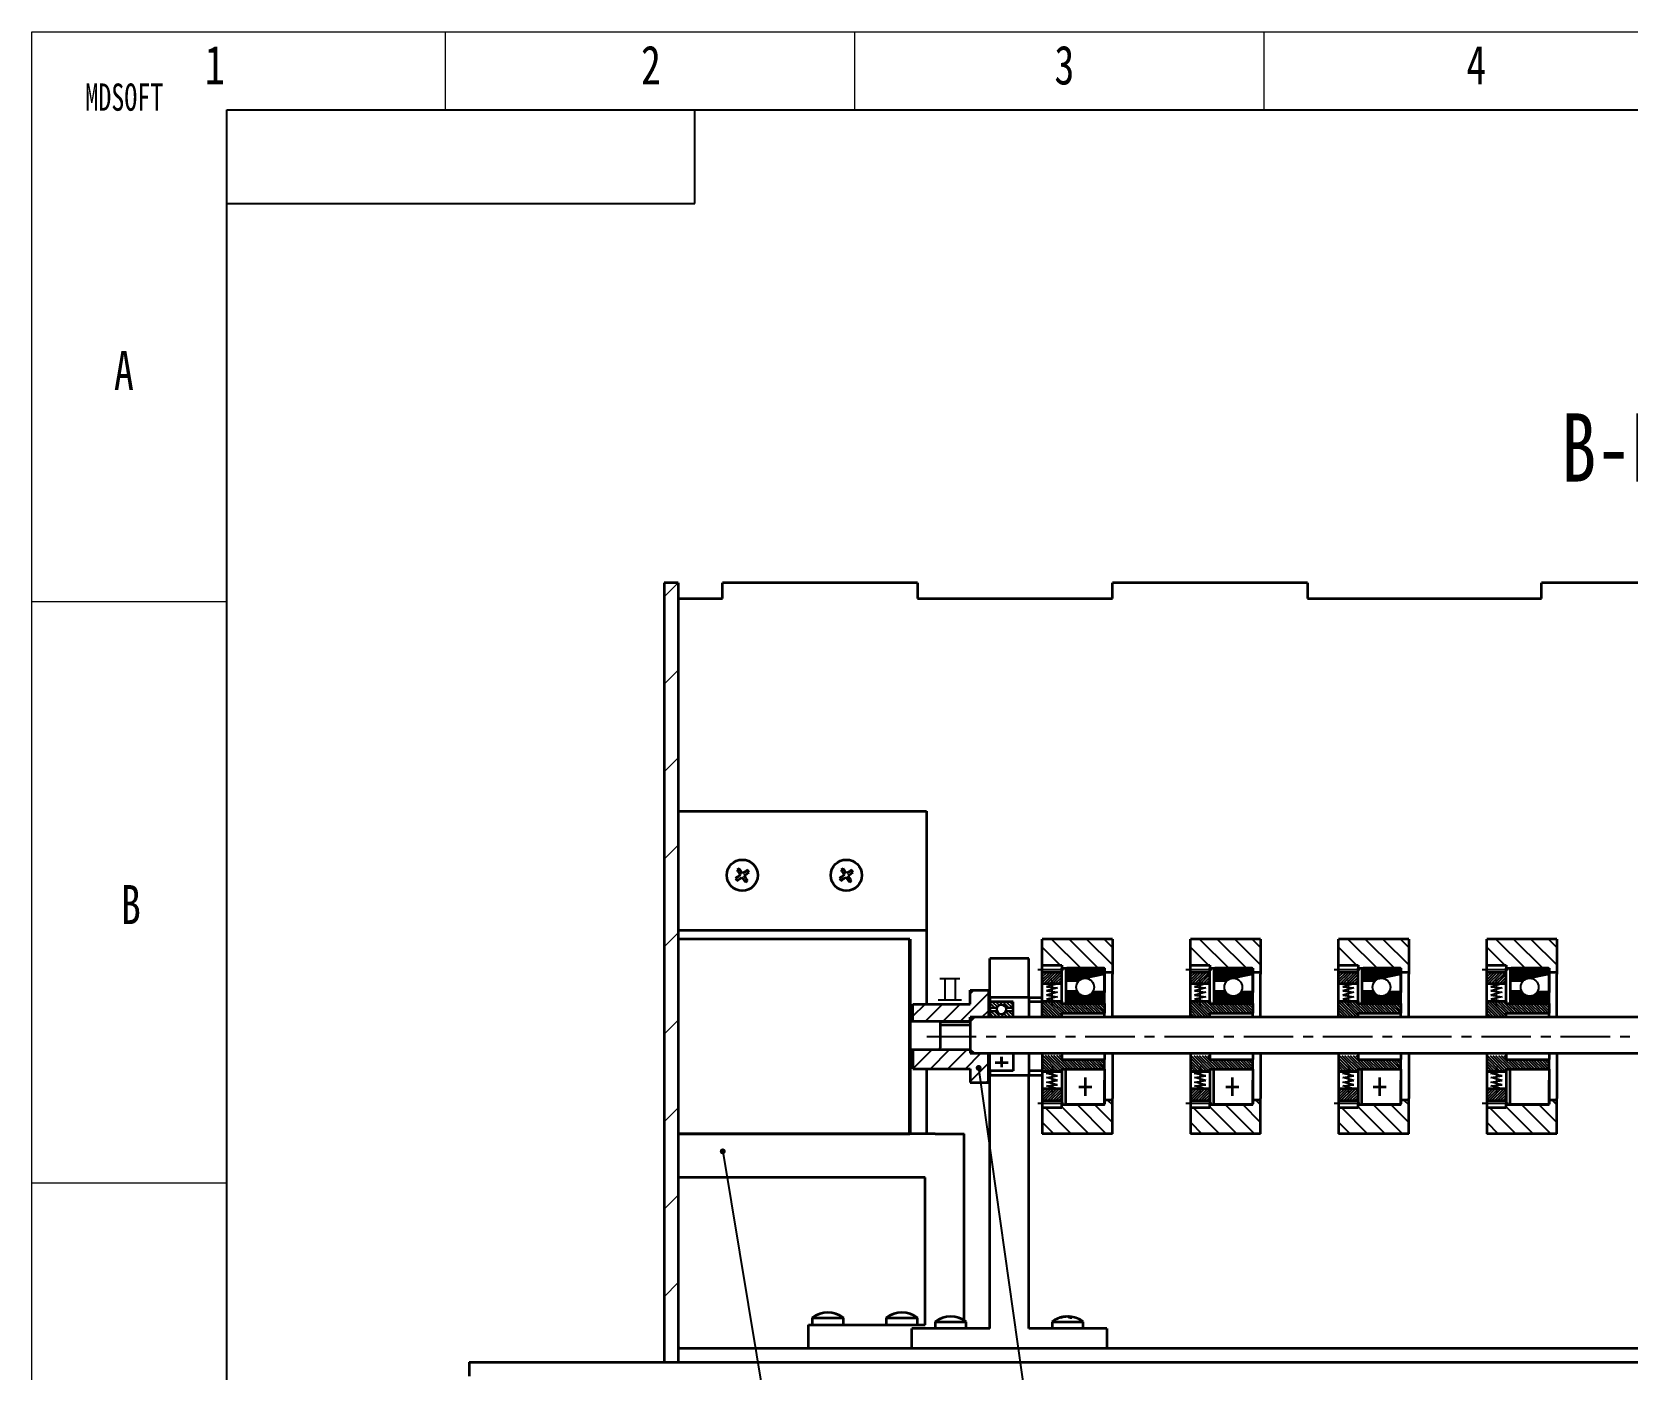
# Model space of a CAD drawing. Header units: millimetres. Extents: x 0 to 841, y 0 to 596.
# Drawn here: x 0 to 204.6, y 422.4 to 594 of the extents above; entities that cross this region are included whole.
import ezdxf

# ---------------------------------------------------------------- set-up
doc = ezdxf.new("R2010")
doc.units = ezdxf.units.MM
doc.linetypes.add('CENTER', pattern=[10.16, 6.35, -1.27, 1.27, -1.27])
for name, color, linetype, lineweight in [('中心线', 4, 'CENTER', 25), ('粗实线', 7, 'Continuous', 50), ('细实线', 9, 'Continuous', 25)]:
    doc.layers.add(name, color=color, linetype=linetype, lineweight=lineweight)
doc.styles.add('SLDTEXTSTYLE1', font='TXT', dxfattribs={"width": 0.75})
doc.styles.add('SLDTEXTSTYLE5', font='TXT', dxfattribs={"width": 0.7})
doc.dimstyles.new('ISO-25', dxfattribs={"dimtxt": 2.5, "dimasz": 2.5, "dimexe": 1.25, "dimexo": 0.625, "dimtad": 1, "dimtxsty": 'Standard', "dimcen": 2.5, "dimadec": 0, "dimazin": 0, "dimtfac": 1, "dimtmove": 0, "dimatfit": 3, "dimfxl": 1, "dimarcsym": 0})
pattern_1 = [(135, (-992.04489, -337.09384), (-0.179605122, -0.179605122), [])]
pattern_2 = [(45, (-992.04489, -337.09384), (-0.179605122, 0.179605122), [])]
pattern_3 = [(135, (-992.0449, -337.0938), (-1.122532, -1.122532), [])]
pattern_4 = [(135, (-973.0449, -337.09384), (-0.179605122, -0.179605122), [])]
pattern_5 = [(45, (-973.0449, -337.09384), (-0.179605122, 0.179605122), [])]
pattern_6 = [(135, (-973.0449, -337.0938), (-1.122532, -1.122532), [])]
pattern_7 = [(135, (-954.0449, -337.09384), (-0.179605122, -0.179605122), [])]
pattern_8 = [(45, (-954.0449, -337.09384), (-0.179605122, 0.179605122), [])]
pattern_9 = [(135, (-954.0449, -337.0938), (-1.122532, -1.122532), [])]
pattern_10 = [(135, (-935.0449, -337.09384), (-0.179605122, -0.179605122), [])]
pattern_11 = [(45, (-935.0449, -337.09384), (-0.179605122, 0.179605122), [])]
pattern_12 = [(135, (-935.0449, -337.0938), (-1.122532, -1.122532), [])]

msp = doc.modelspace()

# ---------------------------------------------------------------- hatches: boundary and pattern name
at = {"linetype": 'Continuous', "lineweight": 18}
h = msp.add_hatch(dxfattribs=at)
h.set_pattern_fill('ANSI31', scale=2.5, style=0)
h.set_pattern_definition([(45, (-164.268, -94.267), (-5.61266, 5.61266), [])])
h.paths.add_polyline_path([(82.87, 423.31), (82.87, 523.31), (81.07, 523.31), (81.07, 423.31)], flags=0)
h = msp.add_hatch()
h.set_pattern_fill('ANSI31', color=256, scale=0.5, angle=90)
h.set_pattern_definition(pattern_3)
h.paths.add_polyline_path([(137.57, 473.85), (137.57, 473.29), (138.57, 473.29), (138.57, 477.6), (129.57, 477.6), (129.57, 475.1), (129.57, 475.1), (129.57, 475.02), (129.57, 474.24), (132.07, 474.24), (132.07, 473.85)])
h = msp.add_hatch()
h.set_pattern_fill('ANSI31', color=256, scale=0.5, angle=90)
h.set_pattern_definition(pattern_6)
h.paths.add_polyline_path([(156.57, 473.85), (156.57, 473.29), (157.57, 473.29), (157.57, 477.6), (148.57, 477.6), (148.57, 475.1), (148.57, 475.1), (148.57, 475.02), (148.57, 474.24), (151.07, 474.24), (151.07, 473.85)])
h = msp.add_hatch()
h.set_pattern_fill('ANSI31', color=256, scale=0.5, angle=90)
h.set_pattern_definition(pattern_9)
h.paths.add_polyline_path([(175.57, 473.85), (175.57, 473.29), (176.57, 473.29), (176.57, 477.6), (167.57, 477.6), (167.57, 475.1), (167.57, 475.1), (167.57, 475.02), (167.57, 474.24), (170.07, 474.24), (170.07, 473.85)])
h = msp.add_hatch()
h.set_pattern_fill('ANSI31', color=256, scale=0.5, angle=90)
h.set_pattern_definition(pattern_12)
h.paths.add_polyline_path([(194.57, 473.85), (194.57, 473.29), (195.57, 473.29), (195.57, 477.6), (186.57, 477.6), (186.57, 475.1), (186.57, 475.1), (186.57, 475.02), (186.57, 474.24), (189.07, 474.24), (189.07, 473.85)])
h = msp.add_hatch()
h.set_pattern_fill('ANSI31', color=256, scale=0.08)
h.set_pattern_definition(pattern_2)
h.paths.add_polyline_path([(132.07, 473.36), (129.57, 473.36), (129.57, 472.15), (129.57, 471.84), (132.07, 471.84)])
h = msp.add_hatch()
h.set_pattern_fill('ANSI31', color=256, scale=0.04)
h.set_pattern_definition([(45, (-992.04489, -337.09384), (-0.089802561, 0.089802561), [])])
edge = h.paths.add_edge_path()
edge.add_line((137.57, 473.1), (137.57, 473.78))
edge.add_spline(control_points=[(137.57, 473.78), (137.57, 473.78), (137.57, 473.8), (137.55, 473.82), (137.54, 473.84), (137.52, 473.85), (137.5, 473.85), (137.49, 473.85)], knot_values=[0, 0, 0, 0, 0.174509, 0.389171, 0.603634, 0.817997, 1, 1, 1, 1], degree=3, periodic=0)
edge.add_line((137.49, 473.85), (132.72, 473.85))
edge.add_spline(control_points=[(132.72, 473.85), (132.71, 473.85), (132.68, 473.85), (132.64, 473.84), (132.6, 473.8), (132.58, 473.76), (132.57, 473.72), (132.57, 473.7), (132.57, 473.7)], knot_values=[0, 0, 0, 0, 0.099515, 0.314092, 0.52889, 0.743834, 0.958798, 1, 1, 1, 1], degree=3, periodic=0)
edge.add_line((132.57, 473.7), (132.57, 472.32))
edge.add_line((132.57, 472.32), (132.57, 472.18))
edge.add_line((132.57, 472.18), (134.21, 472.18))
edge.add_arc((135.07, 471.42), 1.15, 90.5134, 138.666, ccw=False)
edge.add_line((135.06, 472.57), (137.57, 473.1))
h.paths.add_polyline_path([(137.57, 470.72), (137.57, 470.87), (136.08, 470.87, -0.595095), (134.06, 470.87), (132.57, 470.87), (132.57, 469.34), (137.57, 469.34)])
h = msp.add_hatch()
h.set_pattern_fill('ANSI31', color=256, scale=0.08)
h.set_pattern_definition(pattern_5)
h.paths.add_polyline_path([(151.07, 473.36), (148.57, 473.36), (148.57, 472.15), (148.57, 471.84), (151.07, 471.84)])
h = msp.add_hatch()
h.set_pattern_fill('ANSI31', color=256, scale=0.04)
h.set_pattern_definition([(45, (-973.04489, -337.09384), (-0.089802561, 0.089802561), [])])
edge = h.paths.add_edge_path()
edge.add_line((156.57, 473.1), (156.57, 473.78))
edge.add_spline(control_points=[(156.57, 473.78), (156.57, 473.78), (156.57, 473.8), (156.55, 473.82), (156.54, 473.84), (156.52, 473.85), (156.5, 473.85), (156.49, 473.85)], knot_values=[0, 0, 0, 0, 0.174509, 0.389171, 0.603634, 0.817997, 1, 1, 1, 1], degree=3, periodic=0)
edge.add_line((156.49, 473.85), (151.72, 473.85))
edge.add_spline(control_points=[(151.72, 473.85), (151.71, 473.85), (151.68, 473.85), (151.64, 473.84), (151.6, 473.8), (151.58, 473.76), (151.57, 473.72), (151.57, 473.7), (151.57, 473.7)], knot_values=[0, 0, 0, 0, 0.099515, 0.314092, 0.52889, 0.743834, 0.958798, 1, 1, 1, 1], degree=3, periodic=0)
edge.add_line((151.57, 473.7), (151.57, 472.32))
edge.add_line((151.57, 472.32), (151.57, 472.18))
edge.add_line((151.57, 472.18), (153.21, 472.18))
edge.add_arc((154.07, 471.42), 1.15, 90.5134, 138.666, ccw=False)
edge.add_line((154.06, 472.57), (156.57, 473.1))
h.paths.add_polyline_path([(156.57, 470.72), (156.57, 470.87), (155.08, 470.87, -0.595095), (153.06, 470.87), (151.57, 470.87), (151.57, 469.34), (156.57, 469.34)])
h = msp.add_hatch()
h.set_pattern_fill('ANSI31', color=256, scale=0.08)
h.set_pattern_definition(pattern_8)
h.paths.add_polyline_path([(170.07, 473.36), (167.57, 473.36), (167.57, 472.15), (167.57, 471.84), (170.07, 471.84)])
h = msp.add_hatch()
h.set_pattern_fill('ANSI31', color=256, scale=0.04)
h.set_pattern_definition([(45, (-954.04489, -337.09384), (-0.089802561, 0.089802561), [])])
edge = h.paths.add_edge_path()
edge.add_line((175.57, 473.1), (175.57, 473.78))
edge.add_spline(control_points=[(175.57, 473.78), (175.57, 473.78), (175.57, 473.8), (175.55, 473.82), (175.54, 473.84), (175.52, 473.85), (175.5, 473.85), (175.49, 473.85)], knot_values=[0, 0, 0, 0, 0.174509, 0.389171, 0.603634, 0.817997, 1, 1, 1, 1], degree=3, periodic=0)
edge.add_line((175.49, 473.85), (170.72, 473.85))
edge.add_spline(control_points=[(170.72, 473.85), (170.71, 473.85), (170.68, 473.85), (170.64, 473.84), (170.6, 473.8), (170.58, 473.76), (170.57, 473.72), (170.57, 473.7), (170.57, 473.7)], knot_values=[0, 0, 0, 0, 0.099515, 0.314092, 0.52889, 0.743834, 0.958798, 1, 1, 1, 1], degree=3, periodic=0)
edge.add_line((170.57, 473.7), (170.57, 472.32))
edge.add_line((170.57, 472.32), (170.57, 472.18))
edge.add_line((170.57, 472.18), (172.21, 472.18))
edge.add_arc((173.07, 471.42), 1.15, 90.5134, 138.666, ccw=False)
edge.add_line((173.06, 472.57), (175.57, 473.1))
h.paths.add_polyline_path([(175.57, 470.72), (175.57, 470.87), (174.08, 470.87, -0.595095), (172.06, 470.87), (170.57, 470.87), (170.57, 469.34), (175.57, 469.34)])
h = msp.add_hatch()
h.set_pattern_fill('ANSI31', color=256, scale=0.08)
h.set_pattern_definition(pattern_11)
h.paths.add_polyline_path([(189.07, 473.36), (186.57, 473.36), (186.57, 472.15), (186.57, 471.84), (189.07, 471.84)])
h = msp.add_hatch()
h.set_pattern_fill('ANSI31', color=256, scale=0.04)
h.set_pattern_definition([(45, (-935.04489, -337.09384), (-0.089802561, 0.089802561), [])])
edge = h.paths.add_edge_path()
edge.add_line((194.57, 473.1), (194.57, 473.78))
edge.add_spline(control_points=[(194.57, 473.78), (194.57, 473.78), (194.57, 473.8), (194.55, 473.82), (194.54, 473.84), (194.52, 473.85), (194.5, 473.85), (194.49, 473.85)], knot_values=[0, 0, 0, 0, 0.174509, 0.389171, 0.603634, 0.817997, 1, 1, 1, 1], degree=3, periodic=0)
edge.add_line((194.49, 473.85), (189.72, 473.85))
edge.add_spline(control_points=[(189.72, 473.85), (189.71, 473.85), (189.68, 473.85), (189.64, 473.84), (189.6, 473.8), (189.58, 473.76), (189.57, 473.72), (189.57, 473.7), (189.57, 473.7)], knot_values=[0, 0, 0, 0, 0.099515, 0.314092, 0.52889, 0.743834, 0.958798, 1, 1, 1, 1], degree=3, periodic=0)
edge.add_line((189.57, 473.7), (189.57, 472.32))
edge.add_line((189.57, 472.32), (189.57, 472.18))
edge.add_line((189.57, 472.18), (191.21, 472.18))
edge.add_arc((192.07, 471.42), 1.15, 90.5134, 138.666, ccw=False)
edge.add_line((192.06, 472.57), (194.57, 473.1))
h.paths.add_polyline_path([(194.57, 470.72), (194.57, 470.87), (193.08, 470.87, -0.595095), (191.06, 470.87), (189.57, 470.87), (189.57, 469.34), (194.57, 469.34)])
at = {"linetype": 'Continuous', "lineweight": -3, "true_color": 0xffffff}
h = msp.add_hatch(dxfattribs=at)
h.set_pattern_fill('ANSI31', scale=0.5)
h.paths.add_polyline_path([(122.66, 471.04), (120.33, 471.04), (120.33, 469.26), (112.97, 469.26), (112.97, 467.07), (120.33, 467.07), (120.33, 467.57), (122.66, 467.57)])
h.paths.add_polyline_path([(122.66, 462.93), (120.33, 462.93), (120.33, 463.15), (120.33, 463.38), (112.97, 463.38), (112.97, 460.96), (120.33, 460.96), (120.33, 459.18), (122.66, 459.18)])
h = msp.add_hatch(dxfattribs=at)
h.set_pattern_fill('ANSI31', scale=0.1, angle=90)
h.paths.add_polyline_path([(125.83, 469.55), (122.83, 469.55), (122.83, 468.76), (123.76, 468.76, -0.707107), (124.89, 468.76), (125.83, 468.76)])
h.paths.add_polyline_path([(125.83, 468.36), (124.89, 468.36, -0.707107), (123.76, 468.36), (122.83, 468.36), (122.83, 467.57), (125.83, 467.57)])
h = msp.add_hatch()
h.set_pattern_fill('ANSI31', color=256, scale=0.08, angle=90)
h.set_pattern_definition(pattern_1)
h.paths.add_polyline_path([(129.57, 469.6), (129.57, 467.57), (132.07, 467.57), (132.07, 468.08), (137.57, 468.08), (137.57, 469.34), (132.07, 469.34), (132.07, 469.6)])
h = msp.add_hatch()
h.set_pattern_fill('ANSI31', color=256, scale=0.08, angle=90)
h.set_pattern_definition(pattern_4)
h.paths.add_polyline_path([(156.57, 469.34), (151.07, 469.34), (151.07, 469.6), (148.57, 469.6), (148.57, 467.57), (151.07, 467.57), (151.07, 468.08), (156.57, 468.08)])
h = msp.add_hatch()
h.set_pattern_fill('ANSI31', color=256, scale=0.08, angle=90)
h.set_pattern_definition(pattern_7)
h.paths.add_polyline_path([(175.57, 469.34), (170.07, 469.34), (170.07, 469.6), (167.57, 469.6), (167.57, 467.57), (170.07, 467.57), (170.07, 468.08), (175.57, 468.08)])
h = msp.add_hatch()
h.set_pattern_fill('ANSI31', color=256, scale=0.08, angle=90)
h.set_pattern_definition(pattern_10)
h.paths.add_polyline_path([(194.57, 469.34), (189.07, 469.34), (189.07, 469.6), (186.57, 469.6), (186.57, 467.57), (189.07, 467.57), (189.07, 468.08), (194.57, 468.08)])
h = msp.add_hatch()
h.set_pattern_fill('ANSI31', color=256, scale=0.08, angle=90)
h.set_pattern_definition(pattern_1)
h.paths.add_polyline_path([(137.57, 460.88), (132.07, 460.88), (132.07, 460.62), (129.57, 460.62), (129.57, 462.65), (132.07, 462.65), (132.07, 462.13), (137.57, 462.13)])
h = msp.add_hatch()
h.set_pattern_fill('ANSI31', color=256, scale=0.08, angle=90)
h.set_pattern_definition(pattern_4)
h.paths.add_polyline_path([(156.57, 460.88), (151.07, 460.88), (151.07, 460.62), (148.57, 460.62), (148.57, 462.65), (151.07, 462.65), (151.07, 462.13), (156.57, 462.13)])
h = msp.add_hatch()
h.set_pattern_fill('ANSI31', color=256, scale=0.08, angle=90)
h.set_pattern_definition(pattern_7)
h.paths.add_polyline_path([(175.57, 460.88), (170.07, 460.88), (170.07, 460.62), (167.57, 460.62), (167.57, 462.65), (170.07, 462.65), (170.07, 462.13), (175.57, 462.13)])
h = msp.add_hatch()
h.set_pattern_fill('ANSI31', color=256, scale=0.08, angle=90)
h.set_pattern_definition(pattern_10)
h.paths.add_polyline_path([(194.57, 460.88), (189.07, 460.88), (189.07, 460.62), (186.57, 460.62), (186.57, 462.65), (189.07, 462.65), (189.07, 462.13), (194.57, 462.13)])
h = msp.add_hatch()
h.set_pattern_fill('ANSI31', color=256, scale=0.08)
h.set_pattern_definition(pattern_2)
h.paths.add_polyline_path([(132.07, 456.86), (132.07, 458.38), (129.57, 458.38), (129.57, 458.07), (129.57, 456.86)])
h = msp.add_hatch()
h.set_pattern_fill('ANSI31', color=256, scale=0.08)
h.set_pattern_definition(pattern_5)
h.paths.add_polyline_path([(151.07, 456.86), (151.07, 458.38), (148.57, 458.38), (148.57, 458.07), (148.57, 456.86)])
h = msp.add_hatch()
h.set_pattern_fill('ANSI31', color=256, scale=0.08)
h.set_pattern_definition(pattern_8)
h.paths.add_polyline_path([(170.07, 456.86), (170.07, 458.38), (167.57, 458.38), (167.57, 458.07), (167.57, 456.86)])
h = msp.add_hatch()
h.set_pattern_fill('ANSI31', color=256, scale=0.08)
h.set_pattern_definition(pattern_11)
h.paths.add_polyline_path([(189.07, 456.86), (189.07, 458.38), (186.57, 458.38), (186.57, 458.07), (186.57, 456.86)])
h = msp.add_hatch()
h.set_pattern_fill('ANSI31', color=256, scale=0.5, angle=90)
h.set_pattern_definition(pattern_3)
h.paths.add_polyline_path([(138.57, 452.62), (129.57, 452.62), (129.57, 455.12), (129.57, 455.12), (129.57, 455.2), (129.57, 455.98), (132.07, 455.98), (132.07, 456.37), (137.57, 456.37), (137.57, 456.93), (138.57, 456.93)])
h = msp.add_hatch()
h.set_pattern_fill('ANSI31', color=256, scale=0.5, angle=90)
h.set_pattern_definition(pattern_6)
h.paths.add_polyline_path([(157.57, 452.62), (148.57, 452.62), (148.57, 455.12), (148.57, 455.12), (148.57, 455.2), (148.57, 455.98), (151.07, 455.98), (151.07, 456.37), (156.57, 456.37), (156.57, 456.93), (157.57, 456.93)])
h = msp.add_hatch()
h.set_pattern_fill('ANSI31', color=256, scale=0.5, angle=90)
h.set_pattern_definition(pattern_9)
h.paths.add_polyline_path([(176.57, 452.62), (167.57, 452.62), (167.57, 455.12), (167.57, 455.12), (167.57, 455.2), (167.57, 455.98), (170.07, 455.98), (170.07, 456.37), (175.57, 456.37), (175.57, 456.93), (176.57, 456.93)])
h = msp.add_hatch()
h.set_pattern_fill('ANSI31', color=256, scale=0.5, angle=90)
h.set_pattern_definition(pattern_12)
h.paths.add_polyline_path([(195.57, 452.62), (186.57, 452.62), (186.57, 455.12), (186.57, 455.12), (186.57, 455.2), (186.57, 455.98), (189.07, 455.98), (189.07, 456.37), (194.57, 456.37), (194.57, 456.93), (195.57, 456.93)])

# ---------------------------------------------------------------- linework, layer by layer
at = {"color": 7, "linetype": 'Continuous', "lineweight": 18}
for p, q in [((0, 0), (0, 594)), ((0, 594), (841, 594)), ((53, 594), (53, 584)), ((105.5, 594), (105.5, 584)), ((158, 594), (158, 584)), ((25, 520.88), (0, 520.88)), ((25, 446.25), (0, 446.25))]:
    msp.add_line(p, q, dxfattribs=at)
at = {"color": 7, "linetype": 'Continuous', "lineweight": 25}
for p, q in [((25, 10), (25, 584)), ((25, 584), (831, 584)), ((85, 572), (85, 584)), ((25, 572), (85, 572))]:
    msp.add_line(p, q, dxfattribs=at)
at = {"color": 7, "linetype": 'Continuous', "lineweight": 35}
for p, q in [((81.07, 523.31), (81.07, 423.31)), ((82.87, 523.31), (81.07, 523.31)), ((82.87, 523.31), (82.87, 423.31)), ((88.57, 521.31), (88.57, 523.31)), ((113.57, 523.31), (88.57, 523.31)), ((113.57, 523.31), (113.57, 521.31)), ((138.57, 521.31), (138.57, 523.31)), ((163.57, 523.31), (138.57, 523.31)), ((163.57, 523.31), (163.57, 521.31)), ((193.57, 521.31), (193.57, 523.31)), ((218.57, 523.31), (193.57, 523.31)), ((82.87, 521.31), (88.57, 521.31)), ((113.57, 521.31), (138.57, 521.31)), ((163.57, 521.31), (193.57, 521.31)), ((112.6, 477.6), (82.87, 477.6)), ((129.57, 475.1), (129.57, 477.6)), ((138.57, 477.6), (129.57, 477.6)), ((138.57, 477.6), (138.57, 473.1)), ((148.57, 475.1), (148.57, 477.6)), ((157.57, 477.6), (148.57, 477.6)), ((157.57, 477.6), (157.57, 473.1)), ((167.57, 475.1), (167.57, 477.6)), ((176.57, 477.6), (167.57, 477.6)), ((176.57, 477.6), (176.57, 473.1)), ((186.57, 475.1), (186.57, 477.6)), ((195.57, 477.6), (186.57, 477.6)), ((195.57, 477.6), (195.57, 473.1)), ((127.83, 475.11), (122.83, 475.11)), ((122.83, 470.09), (122.83, 475.11)), ((127.83, 470.09), (127.83, 475.11)), ((129.57, 475.02), (129.57, 475.1)), ((129.57, 475.1), (129.57, 475.1)), ((129.57, 474.24), (129.57, 475.02)), ((148.57, 475.02), (148.57, 475.1)), ((148.57, 475.1), (148.57, 475.1)), ((148.57, 474.24), (148.57, 475.02)), ((167.57, 475.02), (167.57, 475.1)), ((167.57, 475.1), (167.57, 475.1)), ((167.57, 474.24), (167.57, 475.02)), ((186.57, 475.02), (186.57, 475.1)), ((186.57, 475.1), (186.57, 475.1)), ((186.57, 474.24), (186.57, 475.02)), ((129.57, 474.24), (132.07, 474.24)), ((129.57, 474.01), (129.57, 474.24)), ((129.57, 473.36), (129.57, 474.01)), ((129.57, 473.36), (132.07, 473.36)), ((129.57, 472.15), (129.57, 473.36)), ((132.07, 474.24), (132.07, 473.85)), ((132.07, 473.85), (137.57, 473.85)), ((132.07, 471.84), (132.07, 473.85)), ((132.57, 473.7), (132.57, 472.32)), ((137.49, 473.85), (132.72, 473.85)), ((137.57, 473.85), (137.57, 473.1)), ((137.57, 473.1), (137.57, 473.78)), ((138.57, 473.29), (137.57, 473.29)), ((137.57, 473.1), (137.57, 470.72)), ((137.57, 470.76), (137.57, 473.1)), ((138.57, 467.57), (138.57, 473.1)), ((148.57, 474.24), (151.07, 474.24)), ((148.57, 474.01), (148.57, 474.24)), ((148.57, 473.36), (148.57, 474.01)), ((148.57, 473.36), (151.07, 473.36)), ((148.57, 472.15), (148.57, 473.36)), ((151.07, 474.24), (151.07, 473.85)), ((151.07, 473.85), (156.57, 473.85)), ((151.07, 471.84), (151.07, 473.85)), ((151.57, 473.7), (151.57, 472.32)), ((156.49, 473.85), (151.72, 473.85)), ((156.57, 473.85), (156.57, 473.1)), ((156.57, 473.1), (156.57, 473.78)), ((157.57, 473.29), (156.57, 473.29)), ((156.57, 473.1), (156.57, 470.72)), ((156.57, 470.76), (156.57, 473.1)), ((157.57, 467.57), (157.57, 473.1)), ((167.57, 474.24), (170.07, 474.24)), ((167.57, 474.01), (167.57, 474.24)), ((167.57, 473.36), (167.57, 474.01)), ((167.57, 473.36), (170.07, 473.36)), ((167.57, 472.15), (167.57, 473.36)), ((170.07, 474.24), (170.07, 473.85)), ((170.07, 473.85), (175.57, 473.85)), ((170.07, 471.84), (170.07, 473.85)), ((170.57, 473.7), (170.57, 472.32)), ((175.49, 473.85), (170.72, 473.85)), ((175.57, 473.85), (175.57, 473.1)), ((175.57, 473.1), (175.57, 473.78)), ((176.57, 473.29), (175.57, 473.29)), ((175.57, 473.1), (175.57, 470.72)), ((175.57, 470.76), (175.57, 473.1)), ((176.57, 467.57), (176.57, 473.1)), ((186.57, 474.24), (189.07, 474.24)), ((186.57, 474.01), (186.57, 474.24)), ((186.57, 473.36), (186.57, 474.01)), ((186.57, 473.36), (189.07, 473.36)), ((186.57, 472.15), (186.57, 473.36)), ((189.07, 474.24), (189.07, 473.85)), ((189.07, 473.85), (194.57, 473.85)), ((189.07, 471.84), (189.07, 473.85)), ((189.57, 473.7), (189.57, 472.32)), ((194.49, 473.85), (189.72, 473.85)), ((194.57, 473.85), (194.57, 473.1)), ((194.57, 473.1), (194.57, 473.78)), ((195.57, 473.29), (194.57, 473.29)), ((194.57, 473.1), (194.57, 470.72)), ((194.57, 470.76), (194.57, 473.1)), ((195.57, 467.57), (195.57, 473.1)), ((129.57, 471.84), (129.57, 472.15)), ((132.07, 471.84), (129.57, 471.84)), ((129.57, 469.62), (129.57, 471.84)), ((132.07, 469.62), (132.07, 471.84)), ((132.57, 472.32), (132.57, 470.87)), ((132.57, 470.87), (132.57, 469.34)), ((134.06, 470.87), (132.57, 470.87)), ((137.57, 469.34), (137.57, 470.72)), ((148.57, 471.84), (148.57, 472.15)), ((151.07, 471.84), (148.57, 471.84)), ((148.57, 469.62), (148.57, 471.84)), ((151.07, 469.62), (151.07, 471.84)), ((151.57, 472.32), (151.57, 470.87)), ((151.57, 470.87), (151.57, 469.34)), ((153.06, 470.87), (151.57, 470.87)), ((156.57, 469.34), (156.57, 470.72)), ((167.57, 471.84), (167.57, 472.15)), ((170.07, 471.84), (167.57, 471.84)), ((167.57, 469.62), (167.57, 471.84)), ((170.07, 469.62), (170.07, 471.84)), ((170.57, 472.32), (170.57, 470.87)), ((170.57, 470.87), (170.57, 469.34)), ((172.06, 470.87), (170.57, 470.87)), ((175.57, 469.34), (175.57, 470.72)), ((186.57, 471.84), (186.57, 472.15)), ((189.07, 471.84), (186.57, 471.84)), ((186.57, 469.62), (186.57, 471.84)), ((189.07, 469.62), (189.07, 471.84)), ((189.57, 472.32), (189.57, 470.87)), ((189.57, 470.87), (189.57, 469.34)), ((191.06, 470.87), (189.57, 470.87)), ((194.57, 469.34), (194.57, 470.72)), ((127.83, 470.09), (122.83, 470.09)), ((122.83, 470.09), (122.83, 467.57)), ((125.83, 469.55), (122.83, 469.55)), ((125.83, 467.57), (125.83, 469.55)), ((127.83, 470.09), (127.83, 467.57)), ((127.83, 470.08), (129.54, 470.08)), ((129.57, 469.62), (132.07, 469.62)), ((129.57, 469.6), (129.57, 469.62)), ((132.07, 469.6), (129.57, 469.6)), ((129.57, 467.57), (129.57, 469.6)), ((132.07, 469.62), (132.07, 469.6)), ((132.07, 469.34), (132.07, 469.6)), ((132.07, 469.34), (137.57, 469.34)), ((132.57, 469.34), (137.57, 469.34)), ((137.57, 469.34), (137.57, 468.08)), ((148.57, 469.62), (151.07, 469.62)), ((148.57, 469.6), (148.57, 469.62)), ((151.07, 469.6), (148.57, 469.6)), ((148.57, 467.57), (148.57, 469.6)), ((151.07, 469.62), (151.07, 469.6)), ((151.07, 469.34), (151.07, 469.6)), ((151.07, 469.34), (156.57, 469.34)), ((151.57, 469.34), (156.57, 469.34)), ((156.57, 469.34), (156.57, 468.08)), ((167.57, 469.62), (170.07, 469.62)), ((167.57, 469.6), (167.57, 469.62)), ((170.07, 469.6), (167.57, 469.6)), ((167.57, 467.57), (167.57, 469.6)), ((170.07, 469.62), (170.07, 469.6)), ((170.07, 469.34), (170.07, 469.6)), ((170.07, 469.34), (175.57, 469.34)), ((170.57, 469.34), (175.57, 469.34)), ((175.57, 469.34), (175.57, 468.08)), ((186.57, 469.62), (189.07, 469.62)), ((186.57, 469.6), (186.57, 469.62)), ((189.07, 469.6), (186.57, 469.6)), ((186.57, 467.57), (186.57, 469.6)), ((189.07, 469.62), (189.07, 469.6)), ((189.07, 469.34), (189.07, 469.6)), ((189.07, 469.34), (194.57, 469.34)), ((189.57, 469.34), (194.57, 469.34)), ((194.57, 469.34), (194.57, 468.08)), ((112.6, 467.07), (120.33, 467.07)), ((244.83, 467.57), (120.33, 467.57)), ((246.07, 467.57), (120.33, 467.57)), ((132.07, 468.08), (137.57, 468.08)), ((132.07, 467.57), (132.07, 468.08)), ((137.57, 467.57), (137.57, 468.08)), ((148.54, 467.61), (138.57, 467.61)), ((151.07, 468.08), (156.57, 468.08)), ((151.07, 467.57), (151.07, 468.08)), ((156.57, 467.57), (156.57, 468.08)), ((170.07, 468.08), (175.57, 468.08)), ((170.07, 467.57), (170.07, 468.08)), ((175.57, 467.57), (175.57, 468.08)), ((189.07, 468.08), (194.57, 468.08)), ((189.07, 467.57), (189.07, 468.08)), ((194.57, 467.57), (194.57, 468.08)), ((120.33, 463.38), (112.6, 463.38)), ((120.33, 462.93), (246.07, 462.93)), ((122.83, 462.28), (122.83, 462.93)), ((122.98, 462.93), (125.68, 462.93)), ((124.36, 461.77), (124.36, 462.47)), ((124.36, 462.47), (124.36, 461.14)), ((125.83, 462.93), (125.83, 460.67)), ((127.83, 462.93), (127.83, 460.12)), ((129.57, 462.93), (129.57, 460.62)), ((132.07, 462.93), (132.07, 462.13)), ((137.57, 462.93), (137.57, 462.13)), ((138.57, 462.93), (138.57, 457.12)), ((148.57, 462.93), (148.57, 460.62)), ((151.07, 462.93), (151.07, 462.13)), ((156.57, 462.93), (156.57, 462.13)), ((157.57, 462.93), (157.57, 457.12)), ((167.57, 462.93), (167.57, 460.62)), ((170.07, 462.93), (170.07, 462.13)), ((175.57, 462.93), (175.57, 462.13)), ((176.57, 462.93), (176.57, 457.12)), ((186.57, 462.93), (186.57, 460.62)), ((189.07, 462.93), (189.07, 462.13)), ((194.57, 462.93), (194.57, 462.13)), ((195.57, 462.93), (195.57, 457.12)), ((122.83, 461.15), (122.83, 462.28)), ((122.83, 460.82), (122.83, 461.15)), ((125.83, 460.67), (122.83, 460.67)), ((123.53, 461.77), (125.19, 461.77)), ((132.07, 460.62), (129.57, 460.62)), ((129.57, 460.62), (129.57, 460.6)), ((129.57, 460.6), (132.07, 460.6)), ((129.57, 460.6), (129.57, 458.38)), ((132.07, 462.13), (137.57, 462.13)), ((132.07, 460.88), (132.07, 460.62)), ((132.07, 460.88), (137.57, 460.88)), ((132.07, 460.6), (132.07, 460.62)), ((132.07, 460.6), (132.07, 458.38)), ((132.57, 460.88), (137.57, 460.88)), ((132.57, 459.35), (132.57, 460.88)), ((137.57, 460.88), (137.57, 462.13)), ((137.57, 460.88), (137.57, 459.5)), ((151.07, 460.62), (148.57, 460.62)), ((148.57, 460.62), (148.57, 460.6)), ((148.57, 460.6), (151.07, 460.6)), ((148.57, 460.6), (148.57, 458.38)), ((151.07, 462.13), (156.57, 462.13)), ((151.07, 460.88), (151.07, 460.62)), ((151.07, 460.88), (156.57, 460.88)), ((151.07, 460.6), (151.07, 460.62)), ((151.07, 460.6), (151.07, 458.38)), ((151.57, 460.88), (156.57, 460.88)), ((151.57, 459.35), (151.57, 460.88)), ((156.57, 460.88), (156.57, 462.13)), ((156.57, 460.88), (156.57, 459.5)), ((170.07, 460.62), (167.57, 460.62)), ((167.57, 460.62), (167.57, 460.6)), ((167.57, 460.6), (170.07, 460.6)), ((167.57, 460.6), (167.57, 458.38)), ((170.07, 462.13), (175.57, 462.13)), ((170.07, 460.88), (170.07, 460.62)), ((170.07, 460.88), (175.57, 460.88)), ((170.07, 460.6), (170.07, 460.62)), ((170.07, 460.6), (170.07, 458.38)), ((170.57, 460.88), (175.57, 460.88)), ((170.57, 459.35), (170.57, 460.88)), ((175.57, 460.88), (175.57, 462.13)), ((175.57, 460.88), (175.57, 459.5)), ((189.07, 460.62), (186.57, 460.62)), ((186.57, 460.62), (186.57, 460.6)), ((186.57, 460.6), (189.07, 460.6)), ((186.57, 460.6), (186.57, 458.38)), ((189.07, 462.13), (194.57, 462.13)), ((189.07, 460.88), (189.07, 460.62)), ((189.07, 460.88), (194.57, 460.88)), ((189.07, 460.6), (189.07, 460.62)), ((189.07, 460.6), (189.07, 458.38)), ((189.57, 460.88), (194.57, 460.88)), ((189.57, 459.35), (189.57, 460.88)), ((194.57, 460.88), (194.57, 462.13)), ((194.57, 460.88), (194.57, 459.5)), ((122.83, 427.61), (122.83, 460.12)), ((122.83, 460.12), (127.83, 460.12)), ((127.83, 460.12), (129.57, 460.12)), ((127.83, 427.61), (127.83, 460.12)), ((132.07, 458.38), (129.57, 458.38)), ((129.57, 458.38), (129.57, 458.07)), ((132.07, 458.38), (132.07, 456.37)), ((132.57, 457.9), (132.57, 459.35)), ((134.27, 458.63), (135.92, 458.63)), ((135.1, 457.48), (135.1, 459.81)), ((137.57, 457.12), (137.57, 459.5)), ((137.57, 459.46), (137.57, 457.12)), ((151.07, 458.38), (148.57, 458.38)), ((148.57, 458.38), (148.57, 458.07)), ((151.07, 458.38), (151.07, 456.37)), ((151.57, 457.9), (151.57, 459.35)), ((153.12, 458.63), (154.78, 458.63)), ((153.95, 457.48), (153.95, 459.81)), ((156.57, 457.12), (156.57, 459.5)), ((156.57, 459.46), (156.57, 457.12)), ((170.07, 458.38), (167.57, 458.38)), ((167.57, 458.38), (167.57, 458.07)), ((170.07, 458.38), (170.07, 456.37)), ((170.57, 457.9), (170.57, 459.35)), ((172.02, 458.64), (173.68, 458.64)), ((172.85, 457.49), (172.85, 459.82)), ((175.57, 457.12), (175.57, 459.5)), ((175.57, 459.46), (175.57, 457.12)), ((189.07, 458.38), (186.57, 458.38)), ((186.57, 458.38), (186.57, 458.07)), ((189.07, 458.38), (189.07, 456.37)), ((189.57, 457.9), (189.57, 459.35)), ((194.57, 457.12), (194.57, 459.5)), ((194.57, 459.46), (194.57, 457.12)), ((129.57, 458.07), (129.57, 456.86)), ((129.57, 456.86), (132.07, 456.86)), ((129.57, 456.86), (129.57, 456.21)), ((129.57, 456.21), (129.57, 455.98)), ((132.07, 456.37), (137.57, 456.37)), ((132.07, 455.98), (132.07, 456.37)), ((132.57, 456.52), (132.57, 457.9)), ((137.49, 456.37), (132.72, 456.37)), ((137.57, 457.12), (137.57, 456.44)), ((137.57, 456.37), (137.57, 457.12)), ((138.57, 456.93), (137.57, 456.93)), ((138.57, 452.62), (138.57, 457.12)), ((148.57, 458.07), (148.57, 456.86)), ((148.57, 456.86), (151.07, 456.86)), ((148.57, 456.86), (148.57, 456.21)), ((148.57, 456.21), (148.57, 455.98)), ((151.07, 456.37), (156.57, 456.37)), ((151.07, 455.98), (151.07, 456.37)), ((151.57, 456.52), (151.57, 457.9)), ((156.49, 456.37), (151.72, 456.37)), ((156.57, 457.12), (156.57, 456.44)), ((156.57, 456.37), (156.57, 457.12)), ((157.57, 456.93), (156.57, 456.93)), ((157.57, 452.62), (157.57, 457.12)), ((167.57, 458.07), (167.57, 456.86)), ((167.57, 456.86), (170.07, 456.86)), ((167.57, 456.86), (167.57, 456.21)), ((167.57, 456.21), (167.57, 455.98)), ((170.07, 456.37), (175.57, 456.37)), ((170.07, 455.98), (170.07, 456.37)), ((170.57, 456.52), (170.57, 457.9)), ((175.49, 456.37), (170.72, 456.37)), ((175.57, 457.12), (175.57, 456.44)), ((175.57, 456.37), (175.57, 457.12)), ((176.57, 456.93), (175.57, 456.93)), ((176.57, 452.62), (176.57, 457.12)), ((186.57, 458.07), (186.57, 456.86)), ((186.57, 456.86), (189.07, 456.86)), ((186.57, 456.86), (186.57, 456.21)), ((186.57, 456.21), (186.57, 455.98)), ((189.07, 456.37), (194.57, 456.37)), ((189.07, 455.98), (189.07, 456.37)), ((189.57, 456.52), (189.57, 457.9)), ((194.49, 456.37), (189.72, 456.37)), ((194.57, 457.12), (194.57, 456.44)), ((194.57, 456.37), (194.57, 457.12)), ((195.57, 456.93), (194.57, 456.93)), ((195.57, 452.62), (195.57, 457.12)), ((129.57, 455.98), (132.07, 455.98)), ((129.57, 455.98), (129.57, 455.2)), ((129.57, 455.2), (129.57, 455.12)), ((129.57, 455.12), (129.57, 452.62)), ((129.57, 455.12), (129.57, 455.12)), ((148.57, 455.98), (151.07, 455.98)), ((148.57, 455.98), (148.57, 455.2)), ((148.57, 455.2), (148.57, 455.12)), ((148.57, 455.12), (148.57, 452.62)), ((148.57, 455.12), (148.57, 455.12)), ((167.57, 455.98), (170.07, 455.98)), ((167.57, 455.98), (167.57, 455.2)), ((167.57, 455.2), (167.57, 455.12)), ((167.57, 455.12), (167.57, 452.62)), ((167.57, 455.12), (167.57, 455.12)), ((186.57, 455.98), (189.07, 455.98)), ((186.57, 455.98), (186.57, 455.2)), ((186.57, 455.2), (186.57, 455.12)), ((186.57, 455.12), (186.57, 452.62)), ((186.57, 455.12), (186.57, 455.12)), ((82.83, 452.62), (112.6, 452.62)), ((119.57, 428.65), (119.57, 452.62)), ((138.57, 452.62), (129.57, 452.62)), ((157.57, 452.62), (148.57, 452.62)), ((176.57, 452.62), (167.57, 452.62)), ((195.57, 452.62), (186.57, 452.62)), ((114.57, 428.11), (114.57, 446.98)), ((99.57, 425.11), (99.57, 428.11)), ((99.57, 428.11), (114.57, 428.11)), ((100.07, 428.97), (100.07, 428.11)), ((100.07, 428.97), (104.07, 428.97)), ((104.07, 428.11), (104.07, 428.97)), ((109.57, 428.97), (109.57, 428.11)), ((109.57, 428.97), (113.57, 428.97)), ((112.83, 425.11), (112.83, 427.61)), ((122.83, 427.61), (112.83, 427.61)), ((113.57, 428.11), (113.57, 428.97)), ((115.83, 428.47), (115.83, 427.61)), ((115.83, 428.47), (119.77, 428.47)), ((119.77, 428.47), (119.83, 428.47)), ((119.83, 427.61), (119.83, 428.47)), ((137.83, 427.61), (127.83, 427.61)), ((130.83, 428.47), (130.83, 427.61)), ((130.83, 428.47), (134.83, 428.47)), ((132.6, 429.15), (132.6, 429.14)), ((132.91, 429.1), (132.92, 429.15)), ((133.06, 429.15), (133.03, 429.03)), ((134.83, 427.61), (134.83, 428.47)), ((137.83, 427.61), (137.83, 425.11)), ((83.07, 425.11), (82.87, 425.11)), ((83.07, 425.11), (240.07, 425.11)), ((112.83, 425.11), (137.83, 425.11)), ((56.07, 423.31), (240.07, 423.31)), ((56.07, 423.31), (56.07, 421.51)), ((81.07, 423.31), (82.87, 423.31)), ((83.07, 423.31), (240.07, 423.31))]:
    msp.add_line(p, q, dxfattribs=at)
for p, q in [((135.07, 472.57), (137.57, 473.1)), ((154.07, 472.57), (156.57, 473.1)), ((173.07, 472.57), (175.57, 473.1)), ((192.07, 472.57), (194.57, 473.1)), ((116.44, 472.53), (118.98, 472.53)), ((117.09, 472.53), (117.09, 469.79)), ((118.42, 472.53), (118.42, 469.79)), ((131.53, 471.84), (130.1, 471.48)), ((130.1, 471.48), (131.53, 471.33)), ((131.53, 471.33), (130.1, 470.97)), ((130.1, 470.97), (131.53, 470.77)), ((131.53, 470.77), (130.1, 470.41)), ((134.21, 472.18), (132.57, 472.18)), ((136.08, 470.87), (137.57, 470.87)), ((150.53, 471.84), (149.1, 471.48)), ((149.1, 471.48), (150.53, 471.33)), ((150.53, 471.33), (149.1, 470.97)), ((149.1, 470.97), (150.53, 470.77)), ((150.53, 470.77), (149.1, 470.41)), ((153.21, 472.18), (151.57, 472.18)), ((155.08, 470.87), (156.57, 470.87)), ((169.53, 471.84), (168.1, 471.48)), ((168.1, 471.48), (169.53, 471.33)), ((169.53, 471.33), (168.1, 470.97)), ((168.1, 470.97), (169.53, 470.77)), ((169.53, 470.77), (168.1, 470.41)), ((172.21, 472.18), (170.57, 472.18)), ((174.08, 470.87), (175.57, 470.87)), ((188.53, 471.84), (187.1, 471.48)), ((187.1, 471.48), (188.53, 471.33)), ((188.53, 471.33), (187.1, 470.97)), ((187.1, 470.97), (188.53, 470.77)), ((188.53, 470.77), (187.1, 470.41)), ((191.21, 472.18), (189.57, 472.18)), ((193.08, 470.87), (194.57, 470.87)), ((116.24, 469.79), (119.2, 469.79)), ((130.1, 470.41), (131.53, 470.17)), ((131.53, 470.17), (130.1, 469.88)), ((130.1, 469.88), (131.53, 469.62)), ((149.1, 470.41), (150.53, 470.17)), ((150.53, 470.17), (149.1, 469.88)), ((149.1, 469.88), (150.53, 469.62)), ((168.1, 470.41), (169.53, 470.17)), ((169.53, 470.17), (168.1, 469.88)), ((168.1, 469.88), (169.53, 469.62)), ((187.1, 470.41), (188.53, 470.17)), ((188.53, 470.17), (187.1, 469.88)), ((187.1, 469.88), (188.53, 469.62)), ((130.1, 460.34), (131.53, 460.6)), ((131.53, 460.05), (130.1, 460.34)), ((149.1, 460.34), (150.53, 460.6)), ((150.53, 460.05), (149.1, 460.34)), ((168.1, 460.34), (169.53, 460.6)), ((169.53, 460.05), (168.1, 460.34)), ((187.1, 460.34), (188.53, 460.6)), ((188.53, 460.05), (187.1, 460.34)), ((130.1, 459.81), (131.53, 460.05)), ((131.53, 459.45), (130.1, 459.81)), ((130.1, 459.25), (131.53, 459.45)), ((131.53, 458.89), (130.1, 459.25)), ((130.1, 458.74), (131.53, 458.89)), ((131.53, 458.38), (130.1, 458.74)), ((149.1, 459.81), (150.53, 460.05)), ((150.53, 459.45), (149.1, 459.81)), ((149.1, 459.25), (150.53, 459.45)), ((150.53, 458.89), (149.1, 459.25)), ((149.1, 458.74), (150.53, 458.89)), ((150.53, 458.38), (149.1, 458.74)), ((168.1, 459.81), (169.53, 460.05)), ((169.53, 459.45), (168.1, 459.81)), ((168.1, 459.25), (169.53, 459.45)), ((169.53, 458.89), (168.1, 459.25)), ((168.1, 458.74), (169.53, 458.89)), ((169.53, 458.38), (168.1, 458.74)), ((187.1, 459.81), (188.53, 460.05)), ((188.53, 459.45), (187.1, 459.81)), ((187.1, 459.25), (188.53, 459.45)), ((188.53, 458.89), (187.1, 459.25)), ((187.1, 458.74), (188.53, 458.89)), ((188.53, 458.38), (187.1, 458.74))]:
    msp.add_line(p, q)
at = {"color": 8, "linetype": 'Continuous', "lineweight": 35}
for p, q in [((129.54, 469.53), (127.83, 469.53)), ((125.68, 467.58), (125.68, 467.57)), ((129.54, 460.69), (127.83, 460.69))]:
    msp.add_line(p, q, dxfattribs=at)
at = {"color": 7, "linetype": 'Continuous', "lineweight": 35, "flags": 128}
msp.add_lwpolyline([(132.92, 429.15), (133.01, 429.14), (133.05, 429.14)], dxfattribs=at)
at = {"color": 7, "linetype": 'Continuous', "lineweight": 35}
for centre in [(91.1, 485.78), (104.44, 485.78)]:
    msp.add_circle(centre, 2, dxfattribs=at)
for centre in [(135.07, 471.42), (154.07, 471.42), (173.07, 471.42), (192.07, 471.42)]:
    msp.add_circle(centre, 1.15)
for centre, radius, start, end in [((102.97, 468.3), 21.3, 124.6566, 126.7803), ((93.9, 487.68), 4.35, 212.2141, 216.2498), ((79.2, 503.24), 21.31, 301.685, 303.8079), ((93, 482.98), 4.35, 122.2132, 126.2519), ((108.58, 497.69), 21.32, 211.686, 213.8076), ((73.63, 473.9), 21.3, 34.6569, 36.7804), ((108.57, 497.65), 21.3, 214.6562, 216.7802), ((103, 468.32), 21.3, 121.6852, 123.8083), ((79.23, 503.26), 21.31, 304.657, 306.7799), ((73.65, 473.88), 21.29, 31.6841, 33.8086), ((89.2, 488.57), 4.34, 302.2121, 306.2529), ((88.31, 483.88), 4.34, 32.2117, 36.2544), ((116.31, 468.3), 21.3, 124.6566, 126.7803), ((107.23, 487.68), 4.35, 212.2141, 216.2498), ((92.53, 503.24), 21.31, 301.685, 303.8079), ((106.34, 482.98), 4.35, 122.2132, 126.2519), ((121.91, 497.69), 21.32, 211.686, 213.8076), ((86.96, 473.9), 21.3, 34.6569, 36.7804), ((121.91, 497.65), 21.3, 214.6562, 216.7802), ((116.34, 468.32), 21.3, 121.6852, 123.8083), ((92.56, 503.26), 21.31, 304.657, 306.7799), ((86.98, 473.88), 21.29, 31.6841, 33.8086), ((102.53, 488.57), 4.34, 302.2121, 306.2529), ((101.64, 483.88), 4.34, 32.2117, 36.2544), ((102.07, 426.41), 3.25, 52.0201, 127.9799), ((111.57, 426.41), 3.25, 52.0201, 127.9799), ((117.83, 425.91), 3.25, 52.0201, 127.9799), ((132.83, 425.91), 3.25, 97.6478, 127.9799), ((132.75, 426.46), 2.7, 93.2891, 108.8675), ((131.94, 428.39), 0.622, 84.4211, 95.5789), ((132.91, 426.28), 2.87, 93.3767, 108.3032), ((132.62, 428.41), 0.751, 53.1446, 80.8179), ((133, 428.56), 0.595, 97.6826, 106.6586), ((132.97, 428.6), 0.561, 47.5638, 81.2057), ((132.9, 426.43), 2.72, 82.3555, 86.6807), ((133.21, 425.65), 3.36, 87.6031, 92.3969), ((132.83, 425.91), 3.25, 52.0201, 82.3522)]:
    msp.add_arc(centre, radius, start, end, dxfattribs=at)
for points, knots in [([(132.57, 473.7), (132.57, 473.7), (132.57, 473.72), (132.58, 473.76), (132.6, 473.8), (132.64, 473.84), (132.68, 473.85), (132.71, 473.85), (132.72, 473.85)], [0, 0, 0, 0, 0.041202, 0.256166, 0.47111, 0.685908, 0.900485, 1, 1, 1, 1]), ([(137.49, 473.85), (137.5, 473.85), (137.52, 473.85), (137.54, 473.84), (137.55, 473.82), (137.57, 473.8), (137.57, 473.78), (137.57, 473.78)], [0, 0, 0, 0, 0.182003, 0.396366, 0.610829, 0.825491, 1, 1, 1, 1]), ([(151.57, 473.7), (151.57, 473.7), (151.57, 473.72), (151.58, 473.76), (151.6, 473.8), (151.64, 473.84), (151.68, 473.85), (151.71, 473.85), (151.72, 473.85)], [0, 0, 0, 0, 0.041202, 0.256166, 0.47111, 0.685908, 0.900485, 1, 1, 1, 1]), ([(156.49, 473.85), (156.5, 473.85), (156.52, 473.85), (156.54, 473.84), (156.55, 473.82), (156.57, 473.8), (156.57, 473.78), (156.57, 473.78)], [0, 0, 0, 0, 0.182003, 0.396366, 0.610829, 0.825491, 1, 1, 1, 1]), ([(170.57, 473.7), (170.57, 473.7), (170.57, 473.72), (170.58, 473.76), (170.6, 473.8), (170.64, 473.84), (170.68, 473.85), (170.71, 473.85), (170.72, 473.85)], [0, 0, 0, 0, 0.041202, 0.256166, 0.47111, 0.685908, 0.900485, 1, 1, 1, 1]), ([(175.49, 473.85), (175.5, 473.85), (175.52, 473.85), (175.54, 473.84), (175.55, 473.82), (175.57, 473.8), (175.57, 473.78), (175.57, 473.78)], [0, 0, 0, 0, 0.182003, 0.396366, 0.610829, 0.825491, 1, 1, 1, 1]), ([(189.57, 473.7), (189.57, 473.7), (189.57, 473.72), (189.58, 473.76), (189.6, 473.8), (189.64, 473.84), (189.68, 473.85), (189.71, 473.85), (189.72, 473.85)], [0, 0, 0, 0, 0.041202, 0.256166, 0.47111, 0.685908, 0.900485, 1, 1, 1, 1]), ([(194.49, 473.85), (194.5, 473.85), (194.52, 473.85), (194.54, 473.84), (194.55, 473.82), (194.57, 473.8), (194.57, 473.78), (194.57, 473.78)], [0, 0, 0, 0, 0.182003, 0.396366, 0.610829, 0.825491, 1, 1, 1, 1]), ([(132.57, 456.52), (132.57, 456.51), (132.57, 456.49), (132.58, 456.46), (132.6, 456.41), (132.64, 456.38), (132.68, 456.37), (132.71, 456.37), (132.72, 456.37)], [0, 0, 0, 0, 0.041202, 0.256166, 0.47111, 0.685908, 0.900485, 1, 1, 1, 1]), ([(137.49, 456.37), (137.5, 456.37), (137.52, 456.37), (137.54, 456.38), (137.55, 456.4), (137.57, 456.42), (137.57, 456.44), (137.57, 456.44)], [0, 0, 0, 0, 0.182003, 0.396366, 0.610829, 0.825491, 1, 1, 1, 1]), ([(151.57, 456.52), (151.57, 456.51), (151.57, 456.49), (151.58, 456.46), (151.6, 456.41), (151.64, 456.38), (151.68, 456.37), (151.71, 456.37), (151.72, 456.37)], [0, 0, 0, 0, 0.041202, 0.256166, 0.47111, 0.685908, 0.900485, 1, 1, 1, 1]), ([(156.49, 456.37), (156.5, 456.37), (156.52, 456.37), (156.54, 456.38), (156.55, 456.4), (156.57, 456.42), (156.57, 456.44), (156.57, 456.44)], [0, 0, 0, 0, 0.182003, 0.396366, 0.610829, 0.825491, 1, 1, 1, 1]), ([(170.57, 456.52), (170.57, 456.51), (170.57, 456.49), (170.58, 456.46), (170.6, 456.41), (170.64, 456.38), (170.68, 456.37), (170.71, 456.37), (170.72, 456.37)], [0, 0, 0, 0, 0.041202, 0.256166, 0.47111, 0.685908, 0.900485, 1, 1, 1, 1]), ([(175.49, 456.37), (175.5, 456.37), (175.52, 456.37), (175.54, 456.38), (175.55, 456.4), (175.57, 456.42), (175.57, 456.44), (175.57, 456.44)], [0, 0, 0, 0, 0.182003, 0.396366, 0.610829, 0.825491, 1, 1, 1, 1]), ([(189.57, 456.52), (189.57, 456.51), (189.57, 456.49), (189.58, 456.46), (189.6, 456.41), (189.64, 456.38), (189.68, 456.37), (189.71, 456.37), (189.72, 456.37)], [0, 0, 0, 0, 0.041202, 0.256166, 0.47111, 0.685908, 0.900485, 1, 1, 1, 1]), ([(194.49, 456.37), (194.5, 456.37), (194.52, 456.37), (194.54, 456.38), (194.55, 456.4), (194.57, 456.42), (194.57, 456.44), (194.57, 456.44)], [0, 0, 0, 0, 0.182003, 0.396366, 0.610829, 0.825491, 1, 1, 1, 1])]:
    msp.add_open_spline(points, degree=3, knots=knots, dxfattribs=at)
at = {"layer": '中心线'}
for p, q in [((129, 473.69), (132.3, 473.69)), ((148, 473.69), (151.3, 473.69)), ((167, 473.69), (170.3, 473.69)), ((186, 473.69), (189.3, 473.69)), ((130.82, 469), (130.82, 472.38)), ((149.82, 469), (149.82, 472.38)), ((168.82, 469), (168.82, 472.38)), ((187.82, 469), (187.82, 472.38)), ((114.76, 465.11), (292.75, 465.11)), ((130.82, 461.22), (130.82, 457.84)), ((149.82, 461.22), (149.82, 457.84)), ((168.82, 461.22), (168.82, 457.84)), ((187.82, 461.22), (187.82, 457.84)), ((129, 456.53), (132.3, 456.53)), ((148, 456.53), (151.3, 456.53)), ((167, 456.53), (170.3, 456.53)), ((186, 456.53), (189.3, 456.53))]:
    msp.add_line(p, q, dxfattribs=at)
at = {"layer": '粗实线', "linetype": 'Continuous', "lineweight": 35}
for p, q in [((82.87, 494.02), (114.73, 494.02)), ((114.73, 494.02), (114.73, 469.26)), ((82.87, 478.73), (114.73, 478.73)), ((120.33, 469.26), (120.33, 471.04)), ((120.33, 471.04), (122.66, 471.04)), ((122.66, 471.04), (122.66, 467.57)), ((112.97, 467.07), (112.97, 469.26)), ((112.97, 469.26), (120.33, 469.26)), ((116.47, 467.07), (116.47, 466.57)), ((116.47, 467), (120.33, 467)), ((116.47, 466.57), (120.33, 466.57)), ((116.47, 466.57), (116.47, 463.65)), ((120.33, 467.57), (120.33, 462.93)), ((120.33, 467.07), (120.33, 467.57)), ((120.33, 467.07), (120.82, 467.57)), ((112.97, 463.38), (112.97, 460.96)), ((116.47, 463.38), (116.47, 463.65)), ((120.33, 463.38), (120.8, 462.93)), ((120.33, 463.15), (120.33, 462.93)), ((120.33, 463.15), (120.33, 462.93)), ((122.66, 459.18), (122.66, 462.93)), ((112.97, 460.96), (120.33, 460.96)), ((114.73, 460.96), (114.73, 452.62)), ((120.33, 460.96), (120.33, 459.18)), ((120.33, 459.18), (122.66, 459.18)), ((115.82, 452.62), (82.87, 452.62)), ((115.82, 452.62), (119.57, 452.62)), ((114.57, 446.98), (82.87, 446.98))]:
    msp.add_line(p, q, dxfattribs=at)
at = {"layer": '粗实线'}
msp.add_line((112.6, 477.6), (112.6, 452.62), dxfattribs=at)
at = {"layer": '粗实线', "linetype": 'Continuous', "lineweight": 30}
for p, q in [((123.76, 468.76), (122.83, 468.76)), ((125.83, 468.76), (124.89, 468.76)), ((123.76, 468.36), (122.83, 468.36)), ((125.83, 468.36), (124.89, 468.36))]:
    msp.add_line(p, q, dxfattribs=at)
at = {"layer": '粗实线', "lineweight": 35}
msp.add_line((122.83, 460.82), (122.83, 459.95), dxfattribs=at)
at = {"layer": '粗实线', "linetype": 'Continuous', "lineweight": 30}
msp.add_circle((124.33, 468.56), 0.6, dxfattribs=at)

# ---------------------------------------------------------------- texts
at = {"color": 7, "linetype": 'Continuous', "lineweight": 0}
for s, insert, char_height, attachment_point, style in [('1', (22.18, 592.25), 5, 1, 'SLDTEXTSTYLE1'), ('2', (78.11, 592.25), 5, 1, 'SLDTEXTSTYLE1'), ('3', (131.13, 592.25), 5, 1, 'SLDTEXTSTYLE1'), ('4', (183.95, 592.25), 5, 1, 'SLDTEXTSTYLE1'), ('MDSOFT', (6.85, 587.38), 3.5, 1, 'SLDTEXTSTYLE5'), ('A', (10.52, 553.06), 5, 1, 'SLDTEXTSTYLE1'), ('B-B', (202.84, 545.05), 8.75, 2, 'SLDTEXTSTYLE1'), ('B', (11.42, 484.52), 5, 1, 'SLDTEXTSTYLE1')]:
    msp.add_mtext(s, dxfattribs=dict(at, insert=insert, char_height=char_height, attachment_point=attachment_point, style=style))

# ---------------------------------------------------------------- leaders
at = {"layer": '粗实线', "linetype": 'Continuous', "lineweight": -2}
msp.add_leader([(88.59, 450.35), (106.16, 344.73), (115.5, 344.73)], dimstyle='ISO-25', override={"dimtxt": 3.5, "dimasz": 3, "dimexe": 1, "dimexo": 0.5, "dimgap": 1.524, "dimtad": 0, "dimtih": 1, "dimtoh": 1, "dimlfac": 5, "dimzin": 0, "dimtdec": 3, "dimldrblk": 'DotSmall', "dimtzin": 0}, dxfattribs=at)
at = {"layer": '细实线', "linetype": 'Continuous'}
msp.add_leader([(121.41, 461.06), (137.8, 344.73), (146.61, 344.73)], dimstyle='ISO-25', override={"dimtxt": 3.5, "dimasz": 3, "dimexe": 1, "dimexo": 0.5, "dimgap": 1.524, "dimtad": 0, "dimtih": 1, "dimtoh": 1, "dimlfac": 5, "dimzin": 0, "dimtdec": 3, "dimldrblk": 'DotSmall', "dimtzin": 0}, dxfattribs=at)

doc.saveas('drawing.dxf')
